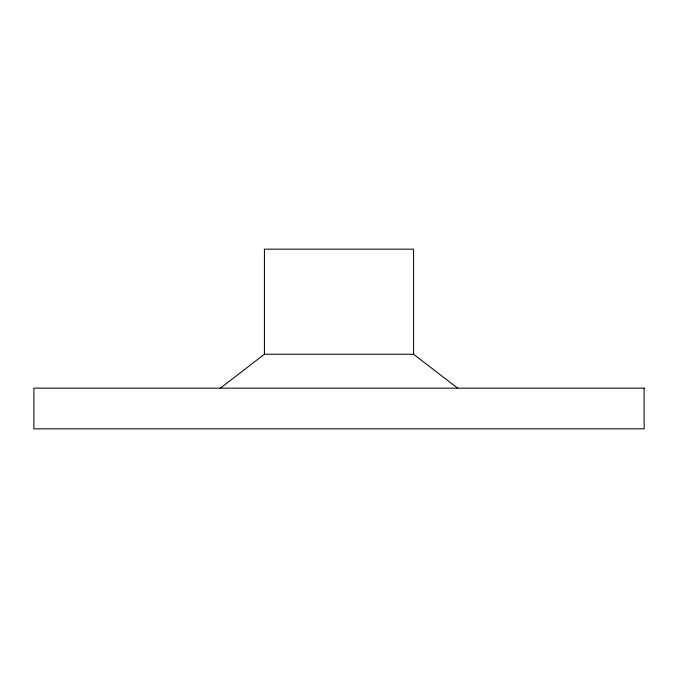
<?xml version="1.0" encoding="UTF-8"?>
<svg xmlns="http://www.w3.org/2000/svg" width="678" height="678" viewBox="0 0 678 678"><rect width="100%" height="100%" fill="white"/><g stroke="black" fill="none" stroke-linecap="round" stroke-linejoin="round"><path stroke-width="1.02" d="M220.35 388.155L264.42 354.255L413.58 354.255L457.65 388.155M413.58 354.255L413.58 249.165L264.42 249.165L264.42 354.255M644.1 388.155L33.9 388.155L33.9 428.835L644.1 428.835L644.1 388.155"/></g></svg>
